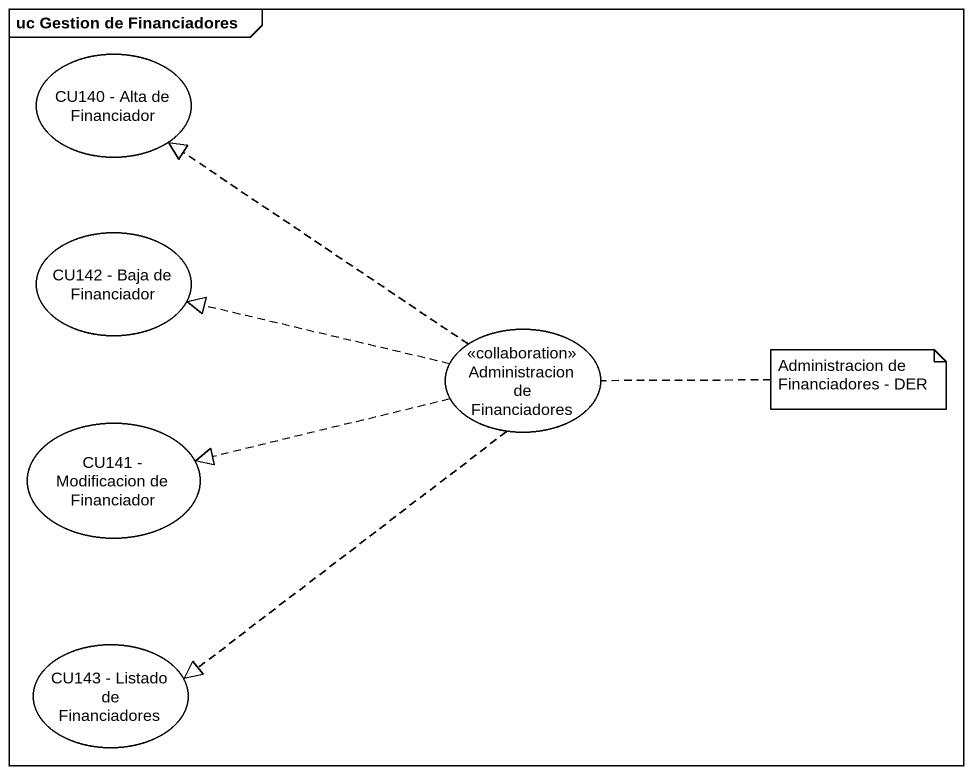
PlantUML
@startuml
mainframe uc Gestion de Financiadores
usecase "CU140 - Alta de Financiador" as CU140_Alta_de_Financiador
usecase "CU142 - Baja de Financiador" as CU142_Baja_de_Financiador
usecase "Administracion de Financiadores" as Administracion_de <<collaboration>>
usecase "CU141 - Modificacion de Financiador" as CU141_Modificacion_de
usecase "CU143 - Listado de Financiadores" as CU143_Listado_de
Administracion_de .up.|> CU140_Alta_de_Financiador
Administracion_de .left.|> CU142_Baja_de_Financiador
Administracion_de .left.|> CU141_Modificacion_de
Administracion_de ..|> CU143_Listado_de
note right of Administracion_de : Administracion de Financiadores - DER
@enduml
